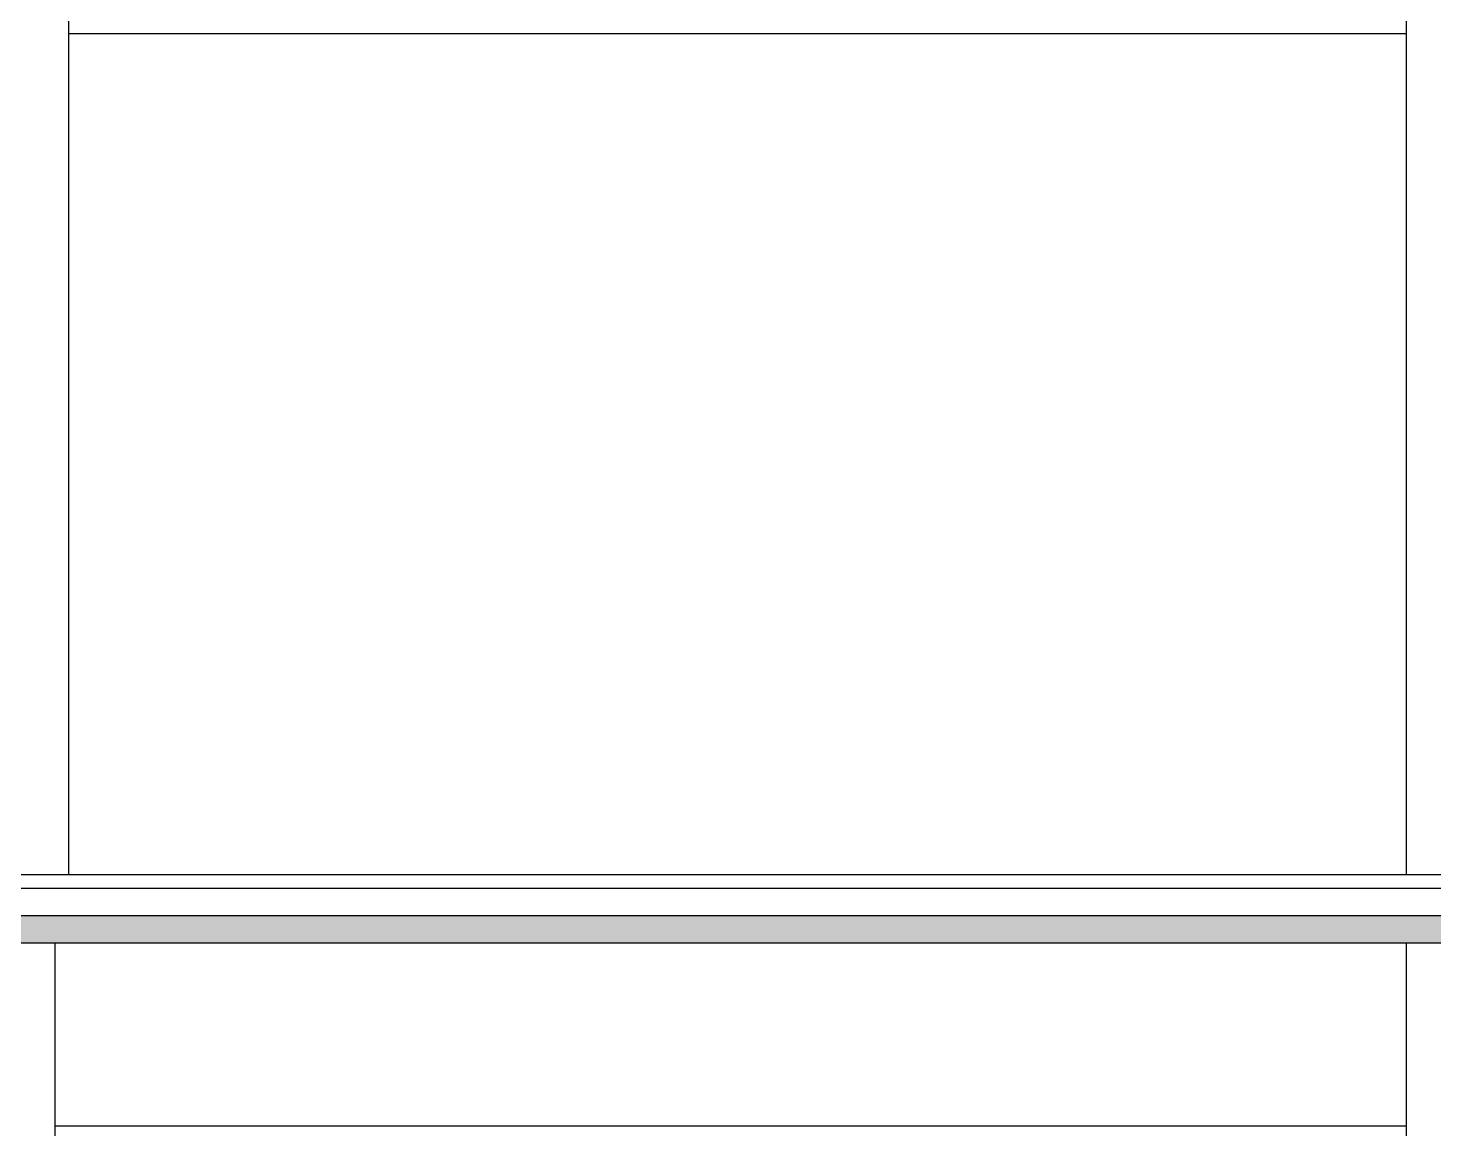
# Model space of a CAD drawing. Extents: x 1980812 to 2578970, y -669191 to 284498.
# Drawn here: x 2541919 to 2547068, y -289422 to -285390 of the extents above; entities that cross this region are included whole.
import ezdxf

# ---------------------------------------------------------------- set-up
doc = ezdxf.new("R2010")
doc.units = 0
doc.header["$LTSCALE"] = 1000
doc.header["$MEASUREMENT"] = 0
doc.linetypes.add('DOTE', pattern=[2.42, 2, -0.2, 0.02, -0.2])
for name, color, linetype in [('dote', 1, 'DOTE'), ('SPACE_HATCH', 8, 'Continuous'), ('WALL', 4, 'Continuous'), ('可见看线', 63, 'Continuous'), ('空线', 3, 'Continuous'), ('面层', 31, 'Continuous')]:
    doc.layers.add(name, color=color, linetype=linetype)

# ---------------------------------------------------------------- blocks, each defined once
blk = doc.blocks.new('pou1')
at = {"layer": 'WALL'}
blk.add_line((20900, -4000, 0), (20900, -250, 0), dxfattribs=at)
at = {"layer": '可见看线'}
for p, q in [((25800, -4000, 0), (25800, -240, 0)), ((25800, -920, 0), (20900, -920, 0))]:
    blk.add_line(p, q, dxfattribs=at)
blk = doc.blocks.new('A$C5E1875B1')
at = {"layer": 'SPACE_HATCH'}
h = blk.add_hatch(color=256, dxfattribs=at)
h.dxf.hatch_style = 1
h.paths.add_polyline_path([(18500, -250), (14577.7, -250), (10600, -250), (10600, -250), (10600, -1350), (10100, -1350), (10100, -250), (3300, -250), (3300, -900), (2900, -900), (2900, -250), (50, -250), (50, -800), (670, -800), (670, -900), (-200, -900), (-200, 150), (-800, 150), (-800, 350), (0, 350), (0, -150), (14234.9, -150), (28900, -150), (28900, 350), (29700, 350), (29700, 150), (29100, 150), (29100, -900), (28230, -900), (28230, -800), (28850, -800), (28850, -250), (26600, -250), (26600, -900), (26200, -900), (26200, -250), (19000, -250), (19000, -1350), (18500, -1350)])
at = {"layer": 'WALL'}
for p, q in [((28900, -150, 0), (14234.9, -150, 0)), ((26200, -250, 0), (19000, -250, 0)), ((20900, -4000, 0), (20900, -250, 0))]:
    blk.add_line(p, q, dxfattribs=at)
at = {"layer": '可见看线'}
for p, q in [((25850, -4000, 0), (25850, -250, 0)), ((25850, -920, 0), (20900, -920, 0))]:
    blk.add_line(p, q, dxfattribs=at)
at = {"layer": '面层'}
for p, q in [((28900, 0, 0), (14234.9, 0, 0)), ((28900, -50, 0), (14234.9, -50, 0))]:
    blk.add_line(p, q, dxfattribs=at)

msp = doc.modelspace()

# ---------------------------------------------------------------- linework, layer by layer
at = {"layer": 'dote'}
msp.add_line((2537150.5, -288490.4, 0), (2570533, -288490.4, 0), dxfattribs=at)
at = {"layer": 'dote', "linetype": 'DOTE', "ltscale": 0.5}
msp.add_line((2537202, -288490.4, 0), (2553633.5, -288490.4, 0), dxfattribs=at)

# ---------------------------------------------------------------- block references
at = {"layer": '空线', "xscale": -1, "rotation": 359.9999999999997}
for name, p in [('pou1', (2567868.4, -284490.4, 0)), ('A$C5E1875B1', (2567868.4, -288490.4, 0))]:
    msp.add_blockref(name, p, dxfattribs=at)

doc.saveas('drawing.dxf')
